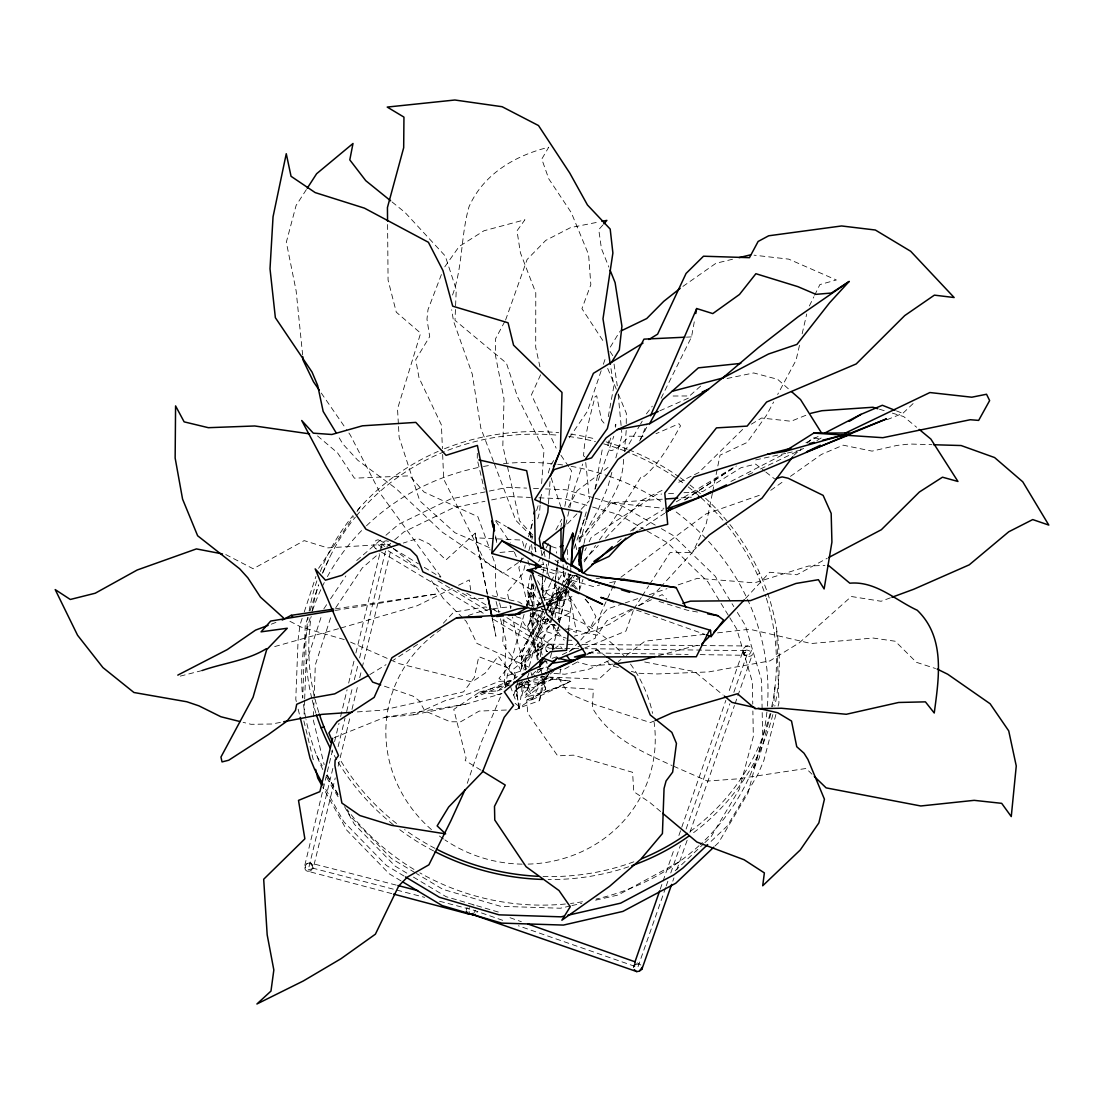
<?xml version="1.0" encoding="UTF-8"?>
<svg xmlns="http://www.w3.org/2000/svg" width="1104" height="1104" viewBox="0 0 1104 1104"><rect width="100%" height="100%" fill="white"/><g stroke="black" fill="none" stroke-linecap="round" stroke-linejoin="round"><path stroke-width="0.75" stroke-dasharray="5 3.75" d="M521.778 668.431L521.778 664.277L542.754 623.691L525.766 658.426L525.697 670.142M579.448 577.047L579.379 588.736L579.338 576.785M626.23 430.463L624.464 450.874M626.258 423.577L626.327 413.241L617.964 393.134M477.328 453.261L477.259 459.526L484.27 489.417M521.419 669.259L521.599 653.471L531.838 631.419L533.881 608.552M304.097 714.109L304.607 700.585M304.676 698.901L306.015 663.394L321.581 615.604M313.426 716.593L315.316 664.898L331.655 614.555M503.879 619.123L502.679 643.411L519.556 667.63L520.922 671.646M558.569 621.676L560.128 592.931L565.027 584.692M615.646 427.234L615.811 424.212L614.693 427.289M540.491 656.645L540.863 649.98L536.613 642.749L539.138 652.478L537.482 655.321L543.071 647.137L535.978 613.796M542.864 574.632L541.829 589.591L537.855 592.213M540.091 505.328L539.608 512.035L536.889 521.681M540.201 503.659L540.808 495.282M541.636 483.566L544.01 450.059L517.403 396.529L506.419 363.133L455 320.326L456.256 289.524L445.229 255.962L405.002 212.423L391.92 201.839M548.426 503.976L550.054 480.889M774.98 687.061L773.918 701.813L772.607 706.795M554.87 583.45L554.498 588.349L547.17 608.884M555.008 581.822L556.733 567.139M542.381 593.083L542.63 589.964L536.654 579.103M608.387 440.855L608 445.726L610.788 438.04M633.765 967.325L634.207 965.117L636.415 963.047M568.532 591.344L567.773 599.693L574.218 594.532M569.14 584.665L570.064 574.632M568.519 630.218L571.196 601.818L566.131 599.127L546.411 605.199M549.005 560.446L546.59 576.122M549.171 558.831L549.682 553.973M555.519 578.248L558.058 560.17M623.498 459.333C623.249 491.901 598.754 518.535 576.964 540.505M554.194 624.436L553.283 631.226L560.045 629.901M555.091 617.647L558.983 588.391L558.527 581.67M515.803 685.391L519.17 709.872L520.978 696.307L530.293 686.398L526.884 681.03M567.829 587.77L569.94 573.28M515.099 703.303L520.481 707.457L539.525 700.681L542.354 681.485L531.59 673.205M505.535 686.978L507.233 675.786L524.096 614.417M559.259 623.884L557.699 633.544L513.374 669.162L516.092 677.221M559.507 622.283L567.001 586.514M466.33 909.931L467.061 907.447M661.117 398.185L691.546 336.899L694.871 318.545M531.755 607.973L535.633 586.707M594.959 489.279L602.701 447.065M608.276 416.663L613.838 386.276L610.581 366.031M529.492 605.751L527.602 590.35L530.486 574.756M560.97 526.539L561.605 523.172M564.82 506.322L571.555 470.939L569.623 468.096M560.791 669.038L558.928 678.643L567.746 692.332L571.43 694.706L594.863 704.531L650.408 722.596L653.54 721.202M388.387 541.429C384.454 539.028 379.5 544.286 384.813 546.452M552.814 649.621L553.021 648.545A4.775 4.361 -58.9 0 0 552.193 645.523L506.156 617.205M313.246 868.103C307.326 853.613 298.687 875.803 313.246 868.103L335.257 777.906M557.065 565.51L558.044 560.611M712.356 493.364L706.353 523.241L693.146 551.6L661.227 586.459M712.687 491.708L720.015 455.179L747.049 442.497L766.438 415.394L773.642 401.966M530.638 537.8L529.989 532.804L532.583 520.219M542.602 612.071L537.551 635.669L549.295 626.713L554.098 613.879L549.833 599.375L560.804 585.976M584.016 543.416L585.465 536.737L610.774 502.734L662.303 499.187M565.731 524.731L574.37 488.506L582.719 464.053M742.813 651.539L743.268 653.982L745.034 655.472A5.52 3.698 19.1 0 0 748.691 656.535L751.645 655.707A4.043 2.705 19.1 0 0 752.141 653.458L749.906 651.125A5.52 3.698 19.1 0 0 746.249 650.063L742.813 651.539L728.116 693.864M799.489 345.331L796.067 360.194L777.644 394.514M802.153 333.781L806.72 313.964M542.975 572.976L543.996 568.615L542.947 561.922M567.387 584.872L569.719 575.06M304.801 865.315L332.58 749.961M334.581 741.598L339.011 723.203M340.625 716.524L347.07 689.765M348.671 683.086L354.315 659.681M355.916 652.988L380.066 552.69M380.466 551.006L382.481 542.657M332.856 768.412L308.927 867.137L424.667 897.359M338.128 746.649L345.014 718.207M346.642 711.514L352.728 686.412M354.343 679.719L358 664.663M359.614 657.97L386.386 547.529M338.114 766.204L350.341 716.096M351.969 709.417L358.082 684.356M359.711 677.677L361.753 669.328M362.153 667.658L391.092 549.061M539.525 700.681L546.646 672.446M547.06 670.777L547.901 667.465M550.413 657.487L552.097 650.849M552.511 649.18L558.803 624.271M559.217 622.615L567.594 589.384L549.82 595.58L540.974 588.832M775.905 714.467L763.816 760.628L757.924 774.359L727.357 825.902L708.92 843.401M778.072 706.215L778.941 702.917L776.636 629.446M525.035 565.372L522.896 573.487L507.205 591.992L509.717 603.681M528.885 550.758L530.596 544.258M770.868 713.432L759.097 758.269L751.879 771.006M519.736 683.307L515.389 699.632L510.517 686.647M634.772 962.481L633.572 967.325M586.017 520.922L580 541.816M549.005 612.527L552.883 603.088L557.796 600.328L561.384 587.3M561.826 585.658L567.704 566.173M611.851 472.36L607.876 486.878L598.451 509.096L584.209 535.205L577.171 539.787M615.839 457.856L622.035 435.28L621.552 430.16M526.373 606.124L532.763 582.898M525.628 681.775L521.861 695.203L521.819 681.817M531.88 539.387L532.79 536.171M529.202 666.374L532.915 653.278L541.402 649.18L543.071 647.137M526.649 605.475L533.011 583.133M586.293 511.952L579.186 536.516L579.241 544.424M527.974 676.034L528.94 672.764M517.735 682.065L513.788 695.092L520.826 683.431M521.888 558.003L518.852 567.815L526.732 601.087L528.857 605.53M524.938 548.191L527.974 538.379M528.485 536.737L532.542 523.655M536.599 510.572L539.649 500.761M540.16 499.132L542.699 490.949M548.274 472.967L550.813 464.784L553.711 460.561M302.137 618.392L300.026 624.85L298.094 639.699L295.789 699.343L296.576 702.613M304.262 611.933L315.923 576.426M307.892 617.274L305.228 625.402L302.731 698.087A234.117 220.345 15.4 0 1 310.445 617.053M310.031 610.774L318.559 584.747M322.285 573.362L329.875 556.996M468.965 908.799L469.379 907.557M579.365 590.405L582.995 579.434M477.011 912.525L477.425 911.283M505.591 320.036L527.119 259.468L545.776 240.382L570.658 227.562L598.644 222.014M601.169 370.737L587.48 411.212L567.221 440.813M603.364 364.265L606.11 356.164M467.254 783.329L481.441 741.929L501.878 693.602L498.787 694.485L482.227 692.456L475.203 697.314L503.617 685.336L510.227 685.073M660.233 889.217L662.497 882.703M663.062 881.075L674.365 848.521M678.891 835.493L725.852 700.378M665.643 887.63L637.808 967.366L518.383 925.773M666.223 886.001L667.92 881.116M670.763 872.988L680.423 845.319M686.108 829.049L729.854 703.745M733.843 692.36L747.477 653.292L742.73 651.94M452.53 295.058C462.824 266.892 460.741 235.773 468.965 206.89C483.345 174.073 515.14 155.512 548.716 147.232L541.774 159.086L548.757 178.82L571.306 212.658L588.598 254.582L590.833 284.708L581.946 308.651L604.385 342.889M527.077 605.461L529.879 597.457L536.516 593.083M672.791 881.158L673.937 877.901M676.793 869.773L687.64 838.861M689.917 832.361L734.436 705.484M735.016 703.855L737.293 697.355M737.858 695.727L752.128 655.058M527.022 605.668L534.115 585.562M573.997 548.426L584.885 517.762M595.194 488.727L613.783 436.301M633.282 610.622L625.996 630.991L584.692 648.048M441.393 274.565L427.979 309.727L426.972 319.222L429.704 336.61L415.739 359.614L419.023 377.844L441.407 424.916L442.414 448.652M551.6 618.005L540.104 647.869L532.79 654.299L519.101 656.645L545.417 612.182M552.193 616.432L558.293 600.604L569.443 587.48M541.195 590.033L546.052 577.502M541.733 612.679L531.866 637.339L527.602 626.285L531.493 616.446L534.267 612.61M558.293 600.604L553.546 612.416L557.216 604.219L568.698 590.447M546.411 618.806L533.301 647.289L521.902 666.581L521.543 657.915L528.181 649.745L544.355 616.791M475.396 910.248L474.872 911.476A5.755 5.313 -75.8 0 1 474.099 912.553M639.644 440.993L647.123 423.646M550.786 582.857L544.162 596.477M551.462 581.366L554.788 573.901L540.367 568.919M547.363 609.201L553.449 595.691L567.511 586.279M537.551 606.896L539.552 602.48L539.194 597.568M536.792 672.805L538.159 669.811M540.629 374.78L531.466 394.79L556.154 448.155M613.341 585.851L600.19 614.555L595.249 638.181L560.625 655.5M614.031 584.333L615.411 581.311M523.641 668.624L526.028 663.407L546.535 631.681L566.352 638.236M584.899 550.648L586.321 547.681M589.163 541.747L591.302 537.289L656.604 494.385L661.724 494.068M809.37 305.96L813.869 296.797M814.628 295.265L819.872 284.584L836.363 279.988L788.711 259.136L754.073 255.176M640.568 439.544L647.413 425.758M543.844 609.863L562.378 606.648L566.131 599.127M546.121 610.774L549.682 603.75L562.723 588.046M534.488 612.858L527.602 626.285L535.868 612.209M556.112 585.217L554.663 588.046L541.098 592.213M559.01 579.586L563.371 571.141M504.818 321.471L495.572 338.693L495.42 355.267L504.017 398.999L502.831 445.864L506.915 464.191M531.604 700.005L538.269 687.599L553.104 678.091L570.865 681.32L531.604 700.005L526.718 699.936L527.74 713.239L557.658 755.84L573.542 755.164L632.578 772.303L633.765 791.678L649.566 802.249L661.406 812.199M552.58 650.408C557.396 641.148 540.67 644.488 547.239 651.636M538.669 561.619L541.126 557.092M541.954 555.588L545.238 549.544M546.052 548.026L548.522 543.499M555.905 529.892L561.66 519.322M568.229 507.233L577.254 490.618L610.305 465.681M624.657 451.577L639.699 425.495M640.541 424.046L642.211 421.148M646.392 413.903L652.285 406.175M565.841 583.312L568.298 579.2L593.138 586.5L599.707 585.01M545.003 616.667L541.885 620.752L547.584 621.29L550.151 616.97M550.993 615.535L568.063 586.776M548.605 674.24L545.072 680.188L533.536 687.682L519.239 687.875L536.24 677.856M610.319 347.084L619.758 331.545M633.834 609.049L641.286 597.457L625.223 602.894M642.211 596.008L648.724 585.851M649.663 584.402L670.128 552.524L691.408 552.566L697.328 546.728M306.36 189.598L296.093 205.468L286.322 242.218L296.134 290.835L302.648 354.991M335.795 607.642L362.305 567.925L379.169 553.339M323.831 608.856L326.701 604.55M330.538 598.837L345.869 575.929M318.573 568.353L353.501 516.589M557.796 600.328L567.221 586.61M568.16 585.23L574.756 575.626M584.209 561.922L595.58 545.5M599.375 540.022C614.5 519.156 628.355 497.311 641.741 475.865L644.253 476.335C659.792 462.811 670.432 443.546 680.519 425.854L679.015 423.729L655.997 433.706M357.006 511.552L359.628 507.771M444.788 266.823L459.14 246.509L483.938 230.791L524.924 219.751L517.003 230.846L520.426 252.844L535.785 292.781L535.702 347.263L539.925 366.749M633.641 965.738L636.815 964.165A4.954 3.726 20.2 0 1 640.099 965.131M539.815 604.923L541.664 602.356M532.018 613.175L529.989 615.949L543.099 623.705L554.995 624.726M537.068 606.22L539.097 603.433M549.157 611.216L567.87 586.693M380.563 548.205L382.081 544.948A5.492 4.885 -58.9 0 0 381.184 541.484L378.424 539.87A4.03 3.574 -58.8 0 0 375.388 541.043L373.883 544.313A5.492 4.885 -58.8 0 0 374.767 547.763L379.942 551.227M549.323 673.04L543.817 679.76L545.293 678.339L570.865 681.32L526.718 699.936M563.799 586.735L573.583 574.949M546.025 604.578L553.449 595.691M570.561 586.169L578.372 576.978M571.831 586.693L579.145 578.082M564.061 582.167L570.561 574.577M602.825 225.023L598.754 229.646L601.418 248.51L608.884 267.127M650.974 597.664L660.095 587.701M745.462 598.589L769.64 572.258L796.853 574.742L827.255 558.265M632.689 530.748L638.333 524.635L663.187 509.703M443.339 623.194L453.744 612.085L485.677 606.938L500.071 611.561M567.47 523.848L580.028 510.545M581.173 509.33L589.163 500.871M584.016 560.28L598.313 545.514M605.461 538.117L642.39 499.946L663.711 489.596M569.36 651.802L579.641 641.217M580.787 640.03L607.559 608.911L623.608 603.446M742.619 429.442L698.722 472.595L675.883 483.676M524.842 681.499L515.251 690.607L529.037 680.34L540.339 683.914L552.621 679.291L532.018 680.064M532.045 674.668L537.551 669.7L544.286 667.644L536.572 673.964M886.995 419.713L902.782 413.393L915.658 401.152M714.978 846.037L718.635 842.573L748.07 792.907L762.602 737.665L762.188 712.108M675.165 870.808L703.648 843.787M704.89 842.614L711.086 836.749L739.376 789.139L753.328 736.589L752.873 710.962M701.454 645.564L747.863 645.992C755.591 647.027 748.912 659.778 743.751 653.816L747.201 650.656L585.506 648.669M616.957 662.524L598.961 679.084L540.698 676.793L536.158 689.71L525.021 697.576L559.493 687.116L593.386 689.31L592.31 707.65C608.911 737.61 642.211 751.907 671.977 765.5M487.402 594.007L475.203 533.149L445.961 559.99L429.263 543.941L417.781 538.462L403.305 543.044M793.817 455.372L801.104 448.707M807.162 443.159L813.22 437.598L819.72 439.006M564.213 589.605L549.847 605.848L549.833 599.375M518.452 562.488L502.886 573.238L442.331 532.197L395.991 488.52L357.765 460.244L343.054 444.222L337.865 435.666M519.736 561.356L523.544 557.948M700.612 386.11L689.531 395.963L670.915 396.019M553.987 670.749L525.725 695.396L529.534 682.686L526.235 672.405M356.716 560.528L380.866 539.649M385.945 535.247L398.668 524.262L450.501 499.022L487.595 491.418M386.938 546.59L393.424 540.988M394.721 539.856L403.788 532.004L453.344 507.771L484.946 501.285M617.453 542.202L622.67 537.814M630.508 531.231L638.333 524.635M618.295 661.503L620.959 659.474M626.299 655.403L644.984 641.176L705.732 634.22M620.903 577.226L706.022 513.926L761.581 494.537M554.167 648.904L559.507 644.929L562.267 648.973M480.889 770.137L465.129 760.477L466.109 758.172L453.772 709.417L479.426 692.125L497.283 690.938L517.403 676.573M770.744 490.328L784.82 480.35M790.45 476.362L821.404 454.434L843.152 445.174L872.05 451.122L896.931 445.436L909.641 444.015L931.942 444.677M682.907 286.419L715.93 263.29L732.518 259.247M540.822 669.576L545.735 689.269L516.548 709.637L513.153 709.762M417.547 644.432L393.355 660.164M638.857 530.265L664.663 513.25M684.742 500.015L736.354 465.985M684.811 499.698L734.919 466.895M632.647 609.422L610.098 623.898L593.579 631.033L574.356 636.125M638.291 605.806L649.566 598.575M508.544 685.184L504.211 687.93L505.991 640.72L499.394 614.569M369.826 674.585L386.014 664.677M679.098 861.851L618.019 895.04L594.959 900.312M751.382 424.171L761.594 418.016L791.03 421.259L807.686 414.552M676.338 501.796L733.346 467.544M760.546 468.952L803.671 448.39M816.905 440.537L824.246 436.177M557.216 619.717L570.906 612.099L547.791 605.116M576.716 662.345L563.164 669.811L559.88 669.631M730.889 481.468L784.475 453.827M805.906 442.773L818.147 436.466M452.433 588.28L417.215 605.751L340.115 628.245M458.56 585.244L469.283 579.917L470.649 589.964M587.494 654.23L596.671 649.69L605.13 655.61M631.529 609.118L606.993 620.724L597.126 635.214L564.268 627.541M639.202 605.489L651.47 599.679M659.143 596.05L662.221 594.601L666.816 599.182M587.314 654.12L596.671 649.69M748.181 474.748L752.818 472.581M588.625 653.83L597.775 649.663L601.956 654.865M334.181 737.72L384.551 717.393L413.669 714.799L445.05 700.695L469.228 693.602L499.022 681.334L511.373 680.892M659.792 410.826L691.228 396.888M482.227 692.456L509.248 680.92L512.173 680.809M608.911 660.744L589.039 669.162L564.848 674.254L553.987 673.399M271.253 624.188L275.945 622.421M890.417 597.83L881.075 601.266L851.35 596.505L799.365 642.776L769.874 660.91L708.671 671.922L657.17 673.964L637.795 673.219L631.322 671.342M497.283 690.938L505.259 688.054M518.024 683.459L522.813 681.734M507.233 675.786L526.222 669.079M757.234 574.384L759.856 573.473M538.931 565.745L546.991 562.957M649.29 594.711L666.954 588.694M678.187 584.872L697.452 578.317L754.474 582.857L808.39 566.062L824.95 565.372M552.11 658.343L558.555 656.19M413.669 714.799L465.488 704.242L501.878 693.602M338.473 628.714L271.225 647.537M537.551 669.7L547.349 666.885M202.087 670.542L177.275 676.89M479.426 692.125L512.242 682.796M544.093 600.355L561.701 595.525L554.305 584.223M658.481 655.638L700.046 644.515M570.257 905.97L560.363 908.233L500.498 906.301L442.801 889.313L416.429 873.499M571.9 905.584L581.78 903.334M609.574 582.774L617.785 580.897M755.674 459.899L785.703 453.385M787.373 453.026L800.731 450.128M727.053 378.493L753.715 372.945L777.602 379.307L789.07 389.436M489.265 491.073L507.688 487.306L526.622 488.106M491.597 499.919L508.24 496.496L530.458 497.435M280.361 722.402L272.039 724.003L251.036 724.307L243.101 722.32M535.412 611.326L542.147 610.153M335.395 610.443L437.267 593.855L335.368 608.842M384.551 717.393L465.488 704.242M541.402 603.833L530.541 605.461L538.517 604.771M613.327 664.111L591.385 665.905L577.392 661.958M717.545 632.882L749.616 629.211L811.205 643.535L873.057 638.029L895.247 641.245L916.403 662.303L935.543 668.513M747.863 645.992C744.082 645.854 741.584 650.767 743.751 653.816M513.691 551.269L500.236 552.428L497.104 551.048M546.494 604.067L549.682 603.791L562.378 606.648M681.196 497.89L691.504 497.173M357.337 711.914L382.577 710.176L463.611 691.835L474.292 677.483L478.777 656.687L507.412 667.741L515.954 677.221M668.555 493.654L677.083 493.143M683.914 492.729L702.696 491.597L741.115 467.654L755.66 464.108L764.561 471.063M686.44 337.148L691.546 336.899M516.92 684.825L540.339 683.914M506.363 710.024L479.205 711.073L460.63 721.795L450.184 721.768L424.833 710.893L419.009 700.543L412.91 696.1L382.315 685.46M541.139 597.816L548.591 597.65L557.451 603.005L555.367 579.71M483.524 598.382L471.767 598.547L457.401 590.364M548.757 619.661L541.981 619.62L537.013 612.899M643.094 436.315L629.556 436.19L616.819 448.5L611.533 450.653L608.939 449.99M550.22 644.184L575.998 644.419M582.871 644.474L699.743 645.55M578.62 648.586L549.378 648.227L499.574 618.116M588.529 652.892L688.137 654.424M700.157 654.617L746.539 655.334M567.249 640.182L571.831 640.279M396.239 885.104L310.169 862.997L308.057 863.204A4.954 4.678 -73.1 0 0 305.491 865.384L304.939 868.586A3.629 3.422 -73.1 0 0 306.719 870.946L391.92 893.647M307.685 871.263L309.796 871.056A4.954 4.678 -73.1 0 0 312.363 868.876L312.556 864.708L310.169 862.997M539 497.794L564.641 498.884L590.985 506.557M533.508 488.41L538.669 488.617M545.542 488.92L566.186 489.79L593.566 497.766M475.203 533.149L475.783 537.814L522.137 540.091L524.372 547.97M551.641 669.176L548.343 668.996L546.618 661.931M577.268 575.819L572.217 575.432L577.337 576.04M610.774 502.734L663.918 508.309M596.091 578.234L599.5 578.634M541.705 676.628L553.104 678.091M473.078 904.935L474.209 905.087M637.45 962.867L640.844 965.048M697.507 612.058L687.337 610.222L656.038 600.535M644.708 662L694.651 671.605L723.01 694.982M492.149 595.76L519.391 602.135L522.026 604.026M538.959 610.664L543.748 611.782M556.043 625.623L547.832 623.705L541.885 620.752M439.558 901.25L470.966 909.461M542.602 567.277L580.318 577.516M618.392 667.603L610.305 665.27L606.137 660.068M344.255 639.575L301.185 627.1L289.483 621.069M595.18 498.235L622.559 506.212L655.362 525.187M592.641 507.04L618.985 514.712L645.633 530.155M498.318 912.042L446.03 896.655L412.634 876.617M879.419 409.211L885.891 411.171M892.363 413.131L903.679 416.567L916.624 427.262M565.124 628.907L576.481 632.385L568.905 591.385M387.187 544.189L390.333 545.183M516.079 616.681L520.867 618.226L528.733 631.157L539.166 616.28L532.57 611.575M551.434 546.466L556.319 548.081L556.651 553.118M473.188 910.041L503.852 920.722M509.993 917.7L521.364 921.716M636.484 610.084L704.642 634.289M896.489 410.895L902.782 413.393M528.913 667.202L476.887 643.384L466.288 621.483L463.846 619.04M673.523 766.176L707.429 781.066L736.851 778.927L806.086 768.481L811.978 774.18M489.279 547.57L454.931 532.721L419.755 500.83L399.124 437.198L398.475 425.537M350.589 642.128L398.903 663.587L472.029 681.968L485.415 672.943L498.208 656.162L514.892 677.787L514.45 675.593L514.906 678.863M538.145 575.253L542.864 577.378M225.768 554.553L253.202 568.767L304.166 540.615L327.626 547.888L387.794 544.175L391.823 547.391M661.324 528.637L673.247 535.537L715.199 576.205L731.152 602.26M647.123 531.01L667.727 542.906L707.899 581.877L720.167 601.956M551.489 644.791L549.709 644.074A3.491 3.202 -58.8 0 0 547.046 645.053L545.735 647.896A4.775 4.375 -58.8 0 0 546.563 650.932L547.267 651.65L491.487 618.185M375.539 548.578L376.492 549.13M496.124 520.481L506.377 526.622M381.418 552.11L484.159 613.769M414.966 872.615L391.52 858.553L350.368 816.353L347.056 810.419M406.824 873.126L395.204 866.157L354.412 824.302L344.545 806.624M404.036 876.052L386.359 865.439L343.813 821.762L323.872 785.951M401 880.868L389.243 873.816L346.794 830.208L322.741 787.014M382.37 547.28L377.968 544.631L378.755 547.598M388.235 550.827L418.996 569.416M438.04 580.925L487.844 611.036M380.411 540.67L387.725 545.114M393.562 548.674L418.43 563.813M424.281 567.373L440.358 577.157M466.675 593.179L487.154 605.641M493.005 609.187L498.842 612.748M584.761 456.683L583.574 455.883C584.623 435.901 590.102 416.098 595.042 396.764L596.684 395.715L601.473 420.044L605.392 424.764M507.964 684.811L498.994 678.394L518.921 654.686L537.372 623.277L532.404 612.927M555.05 560.17L558.831 563.04M765.831 472.057L774.732 479.012M393.162 548.467L420.017 569.954M317.497 435.901L337.562 452.875L354.37 478.184L409.722 475.838L424.088 492.053L477.866 516.713L490.093 549.999M462.631 617.826L443.159 598.299L430.325 578.869M532.1 536.875L515.747 520.274L494.095 463.114M532.763 535.136L519.556 520.826L507.288 465.86M521.695 683.583L530.872 693.767L526.498 680.961M576.04 589.122L563.909 575.653L563.564 567.47M585.12 599.196L588.515 602.963L595.884 616.529L589.205 630.315L565.634 589.522M577.364 589.177L571.168 581.242L570.961 574.453M585.479 599.21L588.515 602.963M547.087 618.557L564.199 640.113M440.882 576.909L380.756 494.15L350.327 435.086L346.449 429.484M495.627 520.95L510.352 542.892M321.264 393.052L345.483 428.076M560.956 455.276L568.67 466.675M610.001 351.445L612.803 355.723M549.861 577.406L548.343 575.101L546.245 563.468M732.035 603.709L733.801 606.607M737.348 612.403L745.324 625.43L761.581 680.285L762.146 710.438M721.036 603.391L728.916 616.294M729.799 617.729L736.796 629.197L752.362 681.913L752.762 704.117M327.17 774.787L337.948 794.093M337.962 794.839L326.577 774.566M316.669 755.44L322.202 765.886M543.955 612.596L532.197 590.254L485.332 562.198L443.698 479.164L442.483 450.349M542.34 594.587L553.242 616.363M542.616 595.304L553.228 616.998M532.694 642.735L539.111 656.894M514.326 552.138L516.989 558.293M607.683 368.391L617.315 391.589M493.488 461.527L480.847 428.186L472.264 374.118L453.565 321.264L451.66 309.7M469.021 911.435L469.476 912.663M492.425 556.347L495.337 564.268L495.737 588.308L499.16 601.28M527.602 590.35L534.86 610.678M541.305 676.448L545.735 689.269M526.263 668.886L518.093 644.557L512.587 617.053M551.131 477.756L560.735 506.474M529.989 532.804L531.99 539.125M534.515 547.018L536.53 553.339M531.065 672.571L532.473 677.221M527.933 560.597L529.713 566.904M540.863 649.98L542.423 655.762M499.588 602.908L501.727 611.023M496.096 601.487L498.98 612.927M538.366 659.737L533.867 641.686L530.32 612.596M313.301 720.043L324.162 764.658M303.848 720.871L313.577 761.015M298.163 709.182L299.764 715.737M575.529 544.796L576.73 549.778M495.572 537.593L496.745 542.575M510.076 605.351L510.793 608.704M475.783 537.814L487.361 594.545M492.136 617.909L495.889 636.263L492.149 617.66M531.19 551.131L532.473 557.534M495.558 535.826L496.897 542.533M537.4 659.985L533.867 641.686L532.694 612.637M544.148 551.834L545.045 556.816M541.112 550.22L542.685 560.252M614.045 364.085L617.274 385.862M516.051 686.536L519.17 709.872M531.521 544.451L533.053 556.112M585.741 462.466L589.439 498.842M618.157 394.349L621.386 428.462M547.336 618.268L547.584 621.29M557.644 568.243L558.417 579.986M542.354 578.634L543.568 596.919M542.63 589.964L543.03 596.395M398.378 423.867L397.523 408.866L420.638 333.16L396.295 312.184L388.07 280.071L387.573 222.732M531.19 575.046L532.639 610.926M563.137 564.779L563.316 569.912M563.385 571.624L563.758 581.905M567.442 549.571L567.787 559.728M568.229 573.266L568.629 585.12M570.754 567.663L570.906 572.755M533.287 583.781L534.019 606.924M535.274 546.839L535.371 551.986M772.855 714.536A237.746 222.925 15.3 0 1 692.042 833.81M628.659 866.778A237.746 222.925 15.3 0 1 548.136 879.557M433.582 850.922A237.746 222.925 15.3 0 1 397.33 827.862M393.328 824.729A237.746 222.925 15.3 0 1 337.603 761.263M336.734 759.787A237.746 222.925 15.3 0 1 331.711 750.817M315.923 713.225A237.746 222.925 15.3 0 1 312.184 699.95M311.77 698.28A237.746 222.925 15.3 0 1 308.044 617.633M309.12 611.092A237.746 222.925 15.3 0 1 317.345 579.559M320.326 571.486A237.746 222.925 15.3 0 1 353.004 515.554M357.392 510.324A237.746 222.925 15.3 0 1 438.178 451.384M444.457 448.762A237.746 222.925 15.3 0 1 558.734 432.713M570.713 434.148A237.746 222.925 15.3 0 1 596.036 439.13M606.096 441.876A237.746 222.925 15.3 0 1 627.389 449.19M628.99 449.825A237.746 222.925 15.3 0 1 678.946 476.818M680.354 477.797A237.746 222.925 15.3 0 1 685.86 481.813M689.917 484.932A237.746 222.925 15.3 0 1 700.46 493.667M705.566 498.29A237.746 222.925 15.3 0 1 728.861 523.213M729.91 524.524A237.746 222.925 15.3 0 1 774.801 706.132M770.04 713.708A234.807 220.179 15.3 0 1 688.813 832.471M633.82 861.81A234.807 220.179 15.3 0 1 542.975 876.507M434.99 848.341A234.807 220.179 15.3 0 1 404.588 829.587M396.543 823.515A234.807 220.179 15.3 0 1 339.853 759.235M318.78 712.397A234.807 220.179 15.3 0 1 311.19 616.515M312.018 611.533A234.807 220.179 15.3 0 1 318.532 585.23M323.086 572.41A234.807 220.179 15.3 0 1 355.336 517.155M356.413 515.844A234.807 220.179 15.3 0 1 558.569 435.28M568.726 436.466A234.807 220.179 15.3 0 1 595.429 441.628M603.709 443.849A234.807 220.179 15.3 0 1 629.542 452.819M632.661 454.13A234.807 220.179 15.3 0 1 677.345 478.86M678.725 479.826A234.807 220.179 15.3 0 1 684.163 483.8M688.178 486.864A234.807 220.179 15.3 0 1 699.867 496.634M701.123 497.78A234.807 220.179 15.3 0 1 726.639 524.704M727.702 526.042A234.807 220.179 15.3 0 1 765.859 596.615M766.383 598.244A234.807 220.179 15.3 0 1 771.613 707.071M766.907 711.983A234.117 220.345 15.4 0 1 700.253 844.588M698.998 845.733A234.117 220.345 15.4 0 1 596.077 899.056M582.484 901.761A234.117 220.345 15.4 0 1 570.533 903.472M565.4 904.01A234.117 220.345 15.4 0 1 419.865 872.878M413.986 869.428A234.117 220.345 15.4 0 1 347.07 809.439M338.1 796.729A234.117 220.345 15.4 0 1 325.846 775.726M322.782 769.529A234.117 220.345 15.4 0 1 306.029 719.642M305.698 717.973A234.117 220.345 15.4 0 1 303.296 703.041M312.515 610.567A234.117 220.345 15.4 0 1 321.333 588.57M322.782 585.548A234.117 220.345 15.4 0 1 324.272 582.553M327.419 576.605A234.117 220.345 15.4 0 1 365.245 526.953M366.473 525.78A234.117 220.345 15.4 0 1 481.772 466.799M483.442 466.481A234.117 220.345 15.4 0 1 491.791 465.088M503.521 463.625A234.117 220.345 15.4 0 1 556.043 464.094M557.727 464.287A234.117 220.345 15.4 0 1 562.764 464.963M571.099 466.316A234.117 220.345 15.4 0 1 607.421 475.686M609.035 476.238A234.117 220.345 15.4 0 1 663.78 503.258M676.186 512.008A234.117 220.345 15.4 0 1 767.073 710.3M654.023 721.63A135.212 128.161 15.6 0 1 523.876 864.156M522.151 864.142A135.212 128.161 15.6 0 1 444.884 839.896M443.477 838.943A135.212 128.161 15.6 0 1 437.998 834.955M431.485 829.628A135.212 128.161 15.6 0 1 440.979 629.584M468.234 615.563A135.212 128.161 15.6 0 1 491.39 609.132M493.102 608.828A135.212 128.161 15.6 0 1 511.621 606.896M541.305 608.939A135.212 128.161 15.6 0 1 546.176 609.877M547.791 610.236A135.212 128.161 15.6 0 1 624.188 656.052M630.508 664.084A135.212 128.161 15.6 0 1 652.561 713.377"/><path stroke-width="1.5" d="M579.517 565.372L579.6 550.344M579.117 559.728L581.891 571.334L571.624 564.655L572.741 533.191L562.819 556.209L563.012 561.343M539.925 666.637L540.298 659.971M548.302 505.618L547.832 512.215L539.276 538.517L540.85 548.55M540.974 566.835L491.791 553.477L494.233 524.69M570.823 566.283L572.714 545.417L581.629 512.228L549.502 506.115L534.695 499.574L554.263 469.559L591.606 457.87L606.082 437.929L617.343 429.635L658.219 411.516M568.367 631.888L566.628 650.27L550.372 651.76L504.28 691.766L513.608 705.346L504.183 717.338L482.462 772L448.624 807.065L437.143 825.889L445.616 833.879L391.644 825.35L359.863 815.539L341.895 803.077L334.898 765.638L335.092 760.187L338.514 755.578L328.882 733.028L337.12 721.699L374.173 697.383L391.92 657.722L456.614 617.757L520.246 613.948M549.682 553.973L550.523 545.887L543.444 542.078M572.038 537.855L572.741 533.191L573.542 536.516M695.782 313.55L696.679 308.54L712.784 313.591L739.487 294.464L755.895 273.709L797.847 286.64L815.897 294.34L831.395 293.043L849.128 281.492L829.559 302.827L796.936 344.407L768.508 354.011L722.623 378.065L672.046 391.327L662.759 399.579L649.58 423.743L617.343 429.635M533.881 513.926L534.529 510.779L526.649 470.677L478.901 459.899M583.643 545.086L580.745 558.445L578.813 560.97M332.608 738.355L319.912 791.637L298.508 800.386L304.87 838.833L263.69 879.239L267.182 934.853L273.833 969.974L270.977 991.088L256.901 1003.991L303.283 980.987L340.943 958.741L375.388 934.191L398.765 885.919L407.376 877.1L428.89 864.818L450.901 820.741L465.074 789.691M586.431 519.391L593.869 494.896L617.826 459.554L665.891 423.356L724.652 376.312M641.341 968.401L639.644 971.106L636.746 971.575L470.194 913.698M634.772 962.481L659.668 890.845M641.976 968.995L671.646 884.414M550.413 475.948L560.39 450.17L561.991 392.431L513.553 345.166L508.061 322.782L452.695 306.167L443.008 270.673L428.407 242.287L364.43 208.145L315.178 192.593L291.042 176.295L286.267 153.718L273.047 216.784L270.011 268.81L275.365 317.69L312.046 372.089L317.662 385.42L323.168 411.419L336.14 432.809M553.449 466.647L593.414 373.318L643.011 343.068M650.518 415.766L696.679 308.54M539.511 666.802L543.196 658.66M571.624 564.655L581.477 546.673L667.713 524.303L664.76 493.019L716.468 427.869L747.146 426.116L766.604 402.022L856.207 363.934L904.742 315.578L934.384 295.141L954.146 297.528L910.676 251.27L875.348 230.018L841.579 225.961L768.688 235.787L758.131 241.459L749.45 257.674L703.51 256.211L686.081 273.433L657.611 334.167L648.848 339.508M611.257 362.705L619.316 349.899L621.925 326.232L615.107 282.652L610.126 270.232M307.285 188.163L316.613 173.742L353.004 143.492L349.802 159.887L365.755 180.67L390.609 200.776M585.41 459.154L607.352 428.614L615.549 395.066L643.949 339.135L684.742 337.217M792.796 456.752L762.077 498.111L709.168 535.054L698.515 545.569M706.27 634.855L711.128 636.594L723.631 620.034L717.876 615.715L588.515 579.752M568.546 660.565L557.078 658.081L553.063 663.118L575.101 659.792M491.791 553.477L501.989 540.767L591.785 580.635L614.859 587.783M583.326 573.169L612.237 546.59M603.833 223.864L606.883 220.386L601.942 221.366M744.303 599.845L713.902 632.068M625.913 538.09L608.98 556.444L591.951 564.323M557.078 658.081L548.771 666.568L551.696 663.656M701.716 644.06L710.245 635.669M713.764 847.196L675.758 883.255L622.904 911.407L563.44 925.083L501.671 923.11L442.152 905.584L402.463 881.751M707.678 844.574L683.086 867.91L673.661 874.961L620.655 903.155L567.649 915.313M672.046 391.327L698.404 367.839L740.798 363.395M722.623 378.065L758.351 347.65L798.261 316.682L849.128 281.492M564.862 525.918L542.657 543.527L543.554 548.509M266.45 648.628C247.172 660.675 223.298 663.007 202.087 670.542M593.883 561.398L637.436 531.217M680.161 288.351L663.752 301.337L646.723 318.545L621.248 330.827M711.128 636.594L710.521 630.315L708.961 631.35L696.293 656.742L574.453 656.977L585.755 654.065L576.95 640.969L547.046 614.514L531.107 569.733L527.146 570.313L533.425 573.142M666.098 512.311L671.839 508.53M671.922 508.144L667.63 510.945L848.852 434.452M726.542 484.877L701.813 496.469L667.34 508.668L693.892 476.969L767.611 454.227L784.613 451.495L813.772 433.099L850.867 433.016L886.471 418.913L851.984 433.154M368.363 675.482L334.719 693.864L310.983 698.114L296.714 704.283L295.458 710.396L287.012 721.119L268.424 734.533L228.707 760.242L222.028 761.912L220.952 757.04L253.064 697.3L266.657 649.718L287.275 628.245L261.055 631.847L270.701 621.055L333.698 610.719M508.433 615.439L515.182 614.831L527.753 607.159M849.252 421.342L861.01 414.359L882.358 405.265L894.916 410.274M649.58 423.743L708.52 389.229L702.227 392.017M828.759 557.479L881.351 529.713L919.356 492.039L942.485 477.19L957.955 481.468L930.851 439.047L919.204 429.415M282.224 620.048L291.208 615.328L333.67 609.091M177.799 675.124L227.272 649.594L255.562 630.108L268.106 625.375M710.99 491.735L701.813 496.469L698.377 496.703M824.274 433.306L861.01 414.359M475.451 914.429L472.167 914.995M576.799 659.53L581.394 657.266M820.369 445.216L806.527 451.922L850.715 434.245M844.974 433.265L929.899 392.541L971.782 397.205L986.534 394.252L989.639 400.573L978.655 420.403L970.292 419.727L882.827 437.695L813.772 433.099M554.056 660.634L552.221 661.517L542.036 657.915M585.755 654.851L541.967 674.82M522.04 674.447L539.028 666.664L544.99 660.841L546.618 661.931M575.308 660.22L548.343 672.529L513.884 682.327M655.1 720.498L672.308 712.798L737.472 693.754L755.067 708.685L781.439 708.257L846.313 714.274L898.615 702.475L925.414 701.854L934.246 713.005C938.883 677.994 945.604 637.45 917.217 610.236C895.316 600.148 875.624 580.828 849.832 583.202L828.262 565.234M583.105 648.697L558.555 658.784M891.963 597.264L913.767 589.232L969.243 564.834L1008.752 531.783L1032.723 519.57L1048.8 525.076L1022.773 481.813L994.594 457.553L961.101 445.533L933.653 444.733M321.098 727.812L323.872 726.832M639.865 970.457L641.507 969.643A3.629 2.719 20.3 0 0 642.031 967.394M400.076 544.065L369.495 553.739L341.992 575.267L325.459 580.193L315.164 568.877L336.292 619.523L354.412 654.989L372.655 682.106L380.701 684.894M560.032 546.687L563.192 545.693M493.157 616.501L517.348 609.008L527.381 607.448M515.182 614.831L544.769 605.71M682.852 603.391L690.455 601.156L750.458 600.617L795.943 583.464L818.409 579.697L824.122 588.956L831.919 542.092L831.174 513.388L823.129 495.379L788.104 478.225L782.129 476.9L776.209 478.584M784.613 451.495L845.899 434.41L822.563 440.234M527.146 570.313L540.988 566.587L501.989 540.767M655.155 656.521L641.852 660.082L614.997 663.877M767.611 454.227L790.919 448.279M809.246 443.615L814.241 442.345M739.156 257.618L750.761 254.789M810.709 413.324L821.914 410.716L872.947 407.252L877.804 408.715M564.337 916.072L561.025 916.831L499.077 914.843L439.392 897.276L405.513 876.935M621.069 580.152L624.353 579.407L676.214 587.632L685.846 607.214M283.7 721.754L322.009 714.357L352.286 712.273M496.607 616.529L503.369 615.908M665.74 498.953L677.759 498.125M456.614 617.757L481.565 617.219M393.576 894.088L469.559 914.264L471.96 914.015A5.755 5.313 -75.8 0 0 473.105 913.422M600.811 577.613L624.353 579.407M578.813 570.975L581.891 571.334M309.589 433.872L254.748 425.978L208.352 427.69L184.133 421.852L175.577 405.899L175.15 458.063L182.574 499.132L197.63 535.757L239.637 568.767L247.848 577.834L260.434 597.098L283.631 618.047M676.214 587.632L586.886 574.825L507.84 527.491M707.692 613.879L717.876 615.715M222.511 553.932L196.415 548.909L137.213 569.995L95.234 593.221L70.297 599.472L55.2 589.591L77.556 635.242L102.92 667.575L133.929 692.498L186.866 701.771L198.927 705.856L220.91 716.758L239.927 721.533M754.874 707.567L732.049 702.42L724.307 696.044M758.131 708.313L777.713 712.729L791.527 721.05L796.743 746.718L804.029 753.218L807.921 759.442L824.426 799.213L818.864 822.922L800.248 849.983L762.712 885.767L764.368 872.905L744.068 859.74L696.9 842.035L662.717 813.303M537.372 610.291L461.5 589.715L422.901 571.844L416.857 556.126L410.246 549.475L365.948 529.202L345.731 499.643L325.473 465.308L301.709 420.5L313.301 433.168L331.835 434.493L362.443 425.813L415.822 422.39L446.085 455.331L477.397 445.436L494.551 530.817M397.895 885.518L417.754 890.624M572.728 660.634L569.623 659.764L566.863 655.721M710.521 630.315L600.783 597.416L613.769 602.025M621.442 589.812L629.68 592.365M469.559 914.264L468.455 913.905A4.223 3.892 -75.7 0 1 466.426 911.173M527.878 924.007L635.186 961.86M569.581 589.384L579.007 593.621M586.859 597.14L602.577 604.205L531.107 569.733M635.807 971.147L636.746 971.575M937.144 669.038L947.687 674.213L990.095 703.745L1008.725 730.876L1016.26 765.969L1011.264 816.574L1001.687 803.339L974.183 800.345L920.791 805.975L826.123 787.87L814.338 776.471M482.324 771.02L505.246 785.054L494.495 806.362L494.771 820.01L526.097 866.723L559.01 890.542L570.244 906.743L561.867 920.225L609.587 886.346L640.941 859.078L662.428 833.548L664.056 788.449L666.071 780.97L672.653 772.138L676.448 743.434L671.867 732.407L650.228 714.95L634.759 676.338L606.551 656.604M791.623 391.699L800.538 399.565L821.624 433.127M291.208 615.328L292.946 617.343M634.358 969.533L634.993 970.444M319.318 390.25L313.508 381.832L303.076 360.139L302.8 356.702M323.03 784.461L314.723 769.543L310.086 758.379L300.15 717.379M321.913 785.537L317.759 778.085L315.606 769.378M562.819 556.209L566.573 563.84M561.274 508.075L564.475 517.652L562.598 544.589L563.288 560.929M491.68 520.978L493.226 527.615M487.706 596.215L491.791 616.239M488.078 597.388L491.818 615.977M610.319 364.348L602.991 318.821L612.886 253.009L610.195 229.094L587.438 204.958L569.761 173.052L538.504 125.552L502.099 106.715L454.876 100.009L387.228 107.074L403.954 117.107L403.678 147.715L387.435 207.552L387.559 221.048M579.586 547.763L582.277 572.769M534.529 510.779L535.233 545.114M535.619 564.006L535.73 569.153M560.97 528.25L561.108 560.942M579.241 547.832L579.296 564.862M689.255 835.825A237.746 222.925 15.3 0 1 631.819 865.688M542.947 879.446A237.746 222.925 15.3 0 1 435.114 851.722M330.137 747.794A237.746 222.925 15.3 0 1 316.448 714.868M687.433 833.465A234.807 220.179 15.3 0 1 641.714 858.733M537.841 876.3A234.807 220.179 15.3 0 1 436.494 849.128M330.786 742.44A234.807 220.179 15.3 0 1 319.291 714.026"/></g></svg>
